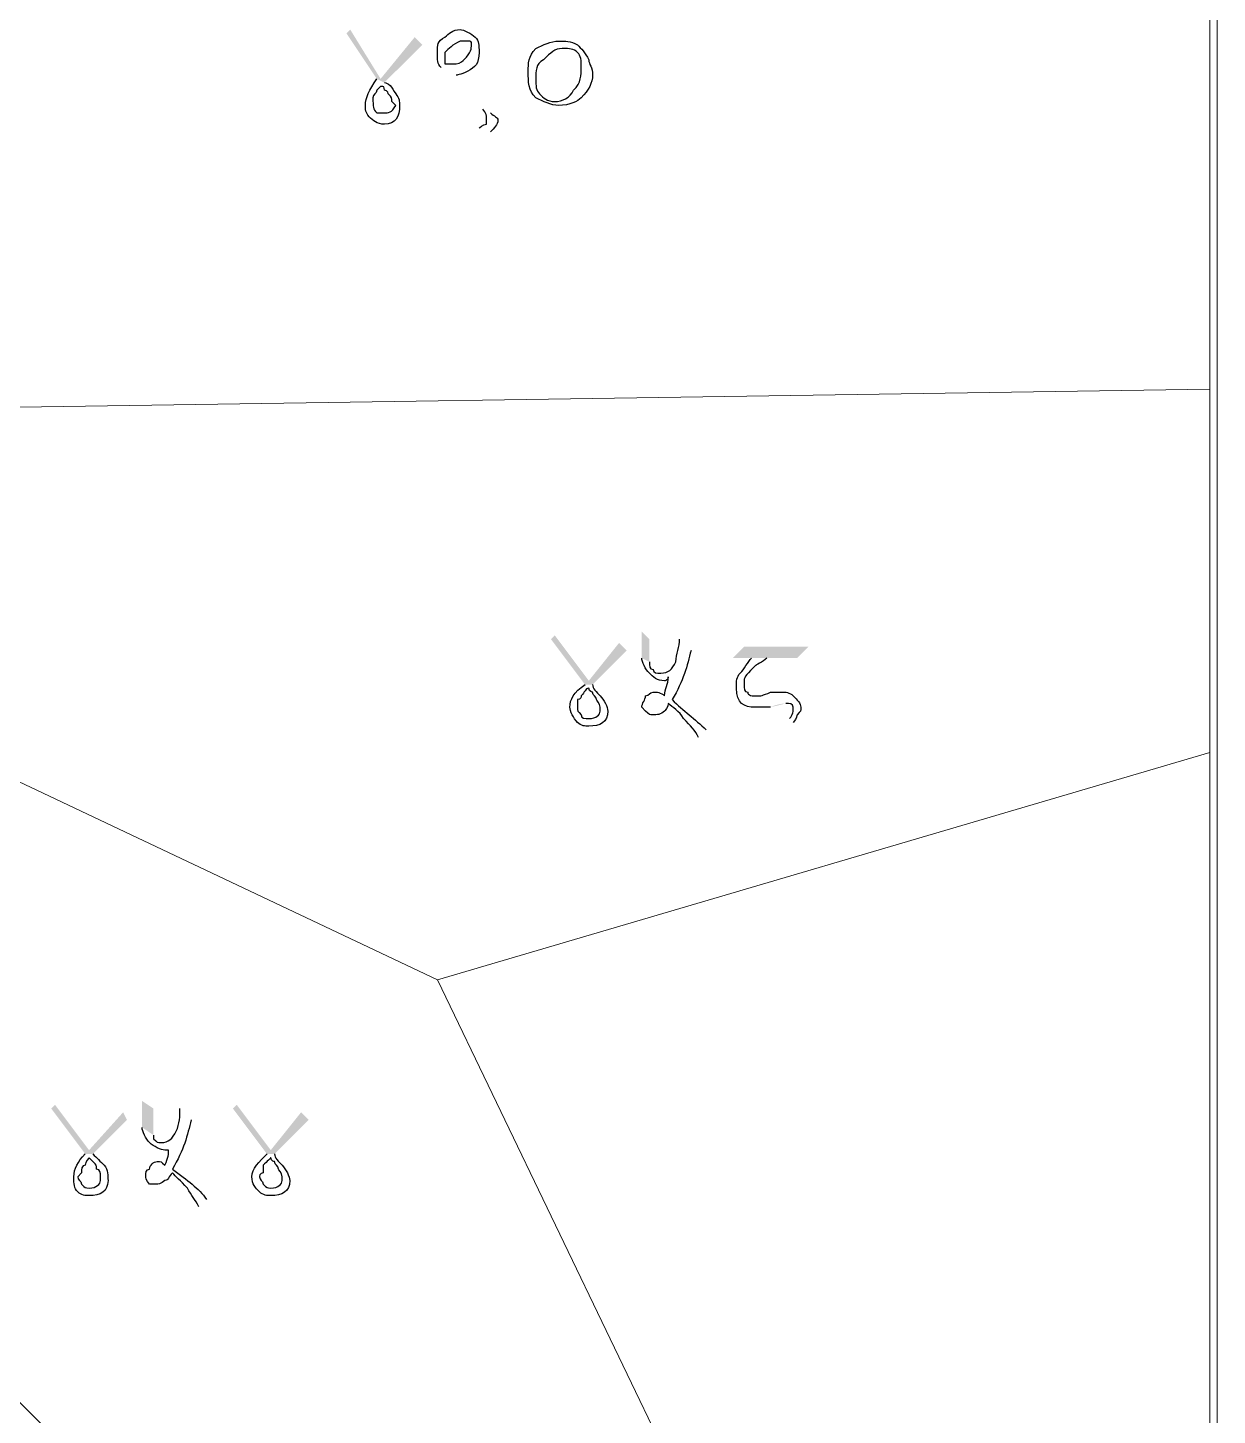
# Model space of a CAD drawing. Header units: inches. Extents: x -9985691 to 3643, y -3269800 to 4788.
# Drawn here: x -4980194.6 to -4979932.8, y -3259471.3 to -3259165.9 of the extents above; entities that cross this region are included whole.
import ezdxf

# ---------------------------------------------------------------- set-up
doc = ezdxf.new("R2010")
doc.units = ezdxf.units.IN
doc.header["$LTSCALE"] = 2
doc.header["$MEASUREMENT"] = 0
doc.layers.add('PDF_Geometry', color=7, linetype='CONTINUOUS')
doc.layers.add('PDF_Solid Fills', color=7, linetype='CONTINUOUS')

msp = doc.modelspace()

# ---------------------------------------------------------------- hatches: boundary and pattern name
at = {"layer": 'PDF_Solid Fills', "transparency": 33554559}
h = msp.add_hatch(color=256, dxfattribs=at)
h.paths.add_polyline_path([(-4980117.76, -3259177.15), (-4980124.43, -3259167.15), (-4980123.6, -3259166.32), (-4980116.93, -3259177.15), (-4980109.43, -3259167.98), (-4980107.76, -3259169.65), (-4980116.1, -3259177.98)], flags=0)
h.paths.add_polyline_path([(-4980100.26, -3259176.32), (-4980092.76, -3259184.65)], flags=0)
h.paths.add_polyline_path([(-4980092.76, -3259188.82), (-4980095.26, -3259187.98)], flags=0)
h.paths.add_polyline_path([(-4980094.43, -3259183.82), (-4980103.6, -3259174.65)], flags=0)
h = msp.add_hatch(color=256, dxfattribs=at)
h.paths.add_polyline_path([(-4980117.76, -3259177.15), (-4980124.43, -3259167.15), (-4980123.6, -3259166.32), (-4980116.93, -3259177.15), (-4980109.43, -3259167.98), (-4980107.76, -3259169.65), (-4980116.1, -3259177.98)], flags=0)
h.paths.add_polyline_path([(-4980100.26, -3259176.32), (-4980092.76, -3259184.65)], flags=0)
h.paths.add_polyline_path([(-4980092.76, -3259188.82), (-4980095.26, -3259187.98)], flags=0)
h.paths.add_polyline_path([(-4980094.43, -3259183.82), (-4980103.6, -3259174.65)], flags=0)
h = msp.add_hatch(color=256, dxfattribs=at)
h.paths.add_polyline_path([(-4980071.93, -3259310.48), (-4980079.43, -3259300.48), (-4980078.6, -3259299.65), (-4980071.1, -3259309.65), (-4980064.43, -3259301.31), (-4980062.76, -3259302.98), (-4980070.26, -3259310.48)], flags=0)
h.paths.add_polyline_path([(-4980051.1, -3259300.48), (-4980048.6, -3259302.98)], flags=0)
h.paths.add_polyline_path([(-4980045.26, -3259320.48), (-4980046.93, -3259322.15)], flags=0)
h.paths.add_polyline_path([(-4980059.43, -3259304.65), (-4980059.43, -3259298.81), (-4980057.76, -3259300.48), (-4980057.76, -3259305.48)], flags=0)
h.paths.add_polyline_path([(-4980035.26, -3259304.65), (-4980039.43, -3259304.65), (-4980036.93, -3259302.15), (-4980022.76, -3259302.15), (-4980025.26, -3259304.65), (-4980031.93, -3259304.65)], flags=0)
h.paths.add_polyline_path([(-4980026.1, -3259318.81), (-4980026.93, -3259317.98)], flags=0)
h.paths.add_polyline_path([(-4980027.76, -3259314.65, 0.104571), (-4980031.1, -3259315.48)], flags=0)
h = msp.add_hatch(color=256, dxfattribs=at)
h.paths.add_polyline_path([(-4980071.93, -3259310.48), (-4980079.43, -3259300.48), (-4980078.6, -3259299.65), (-4980071.1, -3259309.65), (-4980064.43, -3259301.31), (-4980062.76, -3259302.98), (-4980070.26, -3259310.48)], flags=0)
h.paths.add_polyline_path([(-4980051.1, -3259300.48), (-4980048.6, -3259302.98)], flags=0)
h.paths.add_polyline_path([(-4980045.26, -3259320.48), (-4980046.93, -3259322.15)], flags=0)
h.paths.add_polyline_path([(-4980059.43, -3259304.65), (-4980059.43, -3259298.81), (-4980057.76, -3259300.48), (-4980057.76, -3259305.48)], flags=0)
h.paths.add_polyline_path([(-4980035.26, -3259304.65), (-4980039.43, -3259304.65), (-4980036.93, -3259302.15), (-4980022.76, -3259302.15), (-4980025.26, -3259304.65), (-4980031.93, -3259304.65)], flags=0)
h.paths.add_polyline_path([(-4980026.1, -3259318.81), (-4980026.93, -3259317.98)], flags=0)
h.paths.add_polyline_path([(-4980027.76, -3259314.65, 0.104571), (-4980031.1, -3259315.48)], flags=0)
h = msp.add_hatch(color=256, dxfattribs=at)
h.paths.add_polyline_path([(-4980181.93, -3259413.82), (-4980189.43, -3259403.82), (-4980188.6, -3259402.98), (-4980181.1, -3259412.98), (-4980173.6, -3259404.65), (-4980172.76, -3259406.32), (-4980180.26, -3259413.82)], flags=0)
h.paths.add_polyline_path([(-4980161.1, -3259403.82), (-4980158.6, -3259406.32)], flags=0)
h.paths.add_polyline_path([(-4980155.26, -3259423.82), (-4980156.93, -3259425.48)], flags=0)
h.paths.add_polyline_path([(-4980169.43, -3259407.98), (-4980169.43, -3259402.15), (-4980166.93, -3259403.82), (-4980166.93, -3259409.65)], flags=0)
h.paths.add_polyline_path([(-4980141.93, -3259413.82), (-4980149.43, -3259403.82), (-4980148.6, -3259402.98), (-4980141.1, -3259412.98), (-4980134.43, -3259404.65), (-4980132.76, -3259406.32), (-4980140.26, -3259413.82)], flags=0)
h = msp.add_hatch(color=256, dxfattribs=at)
h.paths.add_polyline_path([(-4980181.93, -3259413.82), (-4980189.43, -3259403.82), (-4980188.6, -3259402.98), (-4980181.1, -3259412.98), (-4980173.6, -3259404.65), (-4980172.76, -3259406.32), (-4980180.26, -3259413.82)], flags=0)
h.paths.add_polyline_path([(-4980161.1, -3259403.82), (-4980158.6, -3259406.32)], flags=0)
h.paths.add_polyline_path([(-4980155.26, -3259423.82), (-4980156.93, -3259425.48)], flags=0)
h.paths.add_polyline_path([(-4980169.43, -3259407.98), (-4980169.43, -3259402.15), (-4980166.93, -3259403.82), (-4980166.93, -3259409.65)], flags=0)
h.paths.add_polyline_path([(-4980141.93, -3259413.82), (-4980149.43, -3259403.82), (-4980148.6, -3259402.98), (-4980141.1, -3259412.98), (-4980134.43, -3259404.65), (-4980132.76, -3259406.32), (-4980140.26, -3259413.82)], flags=0)

# ---------------------------------------------------------------- linework, layer by layer
at = {"layer": 'PDF_Geometry', "lineweight": 13}
msp.add_lwpolyline([(-4983670.26, -3257525.48), (-4979932.76, -3257525.48), (-4979932.76, -3261197.15), (-4983670.26, -3261197.15)], close=True, dxfattribs=at)
at = {"layer": 'PDF_Geometry', "lineweight": 9}
for points in [[(-4979934.43, -3259245.48), (-4980264.43, -3259250.48), (-4980279.43, -3259230.48), (-4980284.43, -3259225.48), (-4980354.43, -3259135.48), (-4980324.43, -3259070.48), (-4979934.43, -3259110.48)], [(-4979934.43, -3259245.48), (-4980264.43, -3259250.48), (-4980279.43, -3259230.48), (-4980284.43, -3259225.48), (-4980354.43, -3259135.48), (-4980324.43, -3259070.48), (-4979934.43, -3259110.48)], [(-4979934.43, -3259245.48), (-4980264.43, -3259250.48), (-4980279.43, -3259230.48), (-4980284.43, -3259225.48), (-4980354.43, -3259135.48), (-4980324.43, -3259070.48), (-4979934.43, -3259110.48)], [(-4979934.43, -3259245.48), (-4980264.43, -3259250.48), (-4980279.43, -3259230.48), (-4980284.43, -3259225.48), (-4980354.43, -3259135.48), (-4980324.43, -3259070.48), (-4979934.43, -3259110.48)], [(-4979934.43, -3259325.48), (-4980104.43, -3259375.48), (-4980199.43, -3259330.48), (-4980239.43, -3259275.48), (-4980244.43, -3259270.48), (-4980254.43, -3259260.48), (-4980264.43, -3259250.48), (-4979934.43, -3259245.48)], [(-4979934.43, -3259325.48), (-4980104.43, -3259375.48), (-4980199.43, -3259330.48), (-4980239.43, -3259275.48), (-4980244.43, -3259270.48), (-4980254.43, -3259260.48), (-4980264.43, -3259250.48), (-4979934.43, -3259245.48)], [(-4979934.43, -3259325.48), (-4980104.43, -3259375.48), (-4980199.43, -3259330.48), (-4980239.43, -3259275.48), (-4980244.43, -3259270.48), (-4980254.43, -3259260.48), (-4980264.43, -3259250.48), (-4979934.43, -3259245.48)], [(-4979934.43, -3259325.48), (-4980104.43, -3259375.48), (-4980199.43, -3259330.48), (-4980239.43, -3259275.48), (-4980244.43, -3259270.48), (-4980254.43, -3259260.48), (-4980264.43, -3259250.48), (-4979934.43, -3259245.48)], [(-4980104.43, -3259375.48), (-4980039.43, -3259510.48), (-4980089.43, -3259575.48), (-4980214.43, -3259450.48), (-4980339.43, -3259250.48), (-4980264.43, -3259250.48), (-4980254.43, -3259260.48), (-4980244.43, -3259270.48), (-4980239.43, -3259275.48), (-4980199.43, -3259330.48)], [(-4980104.43, -3259375.48), (-4980039.43, -3259510.48), (-4980089.43, -3259575.48), (-4980214.43, -3259450.48), (-4980339.43, -3259250.48), (-4980264.43, -3259250.48), (-4980254.43, -3259260.48), (-4980244.43, -3259270.48), (-4980239.43, -3259275.48), (-4980199.43, -3259330.48)], [(-4980104.43, -3259375.48), (-4980039.43, -3259510.48), (-4980089.43, -3259575.48), (-4980214.43, -3259450.48), (-4980339.43, -3259250.48), (-4980264.43, -3259250.48), (-4980254.43, -3259260.48), (-4980244.43, -3259270.48), (-4980239.43, -3259275.48), (-4980199.43, -3259330.48)], [(-4980104.43, -3259375.48), (-4980039.43, -3259510.48), (-4980089.43, -3259575.48), (-4980214.43, -3259450.48), (-4980339.43, -3259250.48), (-4980264.43, -3259250.48), (-4980254.43, -3259260.48), (-4980244.43, -3259270.48), (-4980239.43, -3259275.48), (-4980199.43, -3259330.48)], [(-4979934.43, -3259735.48), (-4980089.43, -3259575.48), (-4980039.43, -3259510.48), (-4980104.43, -3259375.48), (-4979934.43, -3259325.48)], [(-4979934.43, -3259735.48), (-4980089.43, -3259575.48), (-4980039.43, -3259510.48), (-4980104.43, -3259375.48), (-4979934.43, -3259325.48)], [(-4979934.43, -3259735.48), (-4980089.43, -3259575.48), (-4980039.43, -3259510.48), (-4980104.43, -3259375.48), (-4979934.43, -3259325.48)], [(-4979934.43, -3259735.48), (-4980089.43, -3259575.48), (-4980039.43, -3259510.48), (-4980104.43, -3259375.48), (-4979934.43, -3259325.48)], [(-4980089.43, -3259575.48), (-4980179.43, -3259700.48), (-4980279.43, -3260060.48), (-4980439.43, -3260175.48), (-4980489.43, -3260215.48), (-4980489.43, -3260210.48), (-4980824.43, -3259865.48), (-4980829.43, -3259860.48), (-4980214.43, -3259450.48)], [(-4980089.43, -3259575.48), (-4980179.43, -3259700.48), (-4980279.43, -3260060.48), (-4980439.43, -3260175.48), (-4980489.43, -3260215.48), (-4980489.43, -3260210.48), (-4980824.43, -3259865.48), (-4980829.43, -3259860.48), (-4980214.43, -3259450.48)], [(-4980089.43, -3259575.48), (-4980179.43, -3259700.48), (-4980279.43, -3260060.48), (-4980439.43, -3260175.48), (-4980489.43, -3260215.48), (-4980489.43, -3260210.48), (-4980824.43, -3259865.48), (-4980829.43, -3259860.48), (-4980214.43, -3259450.48)], [(-4980089.43, -3259575.48), (-4980179.43, -3259700.48), (-4980279.43, -3260060.48), (-4980439.43, -3260175.48), (-4980489.43, -3260215.48), (-4980489.43, -3260210.48), (-4980824.43, -3259865.48), (-4980829.43, -3259860.48), (-4980214.43, -3259450.48)]]:
    msp.add_lwpolyline(points, close=True, dxfattribs=at)
at = {"layer": 'PDF_Geometry', "lineweight": 25}
for points in [[(-4980102.76, -3259167.98), (-4980101.93, -3259167.15), (-4980101.1, -3259166.32), (-4980099.43, -3259166.32)], [(-4980102.76, -3259167.98), (-4980101.93, -3259167.15), (-4980101.1, -3259166.32), (-4980099.43, -3259166.32)], [(-4980099.43, -3259166.32), (-4980098.6, -3259166.32), (-4980096.93, -3259167.15), (-4980096.1, -3259167.98)], [(-4980099.43, -3259166.32), (-4980098.6, -3259166.32), (-4980096.93, -3259167.15), (-4980096.1, -3259167.98)], [(-4980104.43, -3259171.32), (-4980104.43, -3259169.65), (-4980104.43, -3259168.82), (-4980102.76, -3259167.98)], [(-4980104.43, -3259171.32), (-4980104.43, -3259169.65), (-4980104.43, -3259168.82), (-4980102.76, -3259167.98)], [(-4980099.43, -3259168.82), (-4980101.1, -3259169.65), (-4980101.93, -3259170.48), (-4980102.76, -3259171.32)], [(-4980099.43, -3259168.82), (-4980101.1, -3259169.65), (-4980101.93, -3259170.48), (-4980102.76, -3259171.32)], [(-4980097.76, -3259168.82), (-4980098.6, -3259168.82), (-4980098.6, -3259168.82), (-4980099.43, -3259168.82)], [(-4980097.76, -3259168.82), (-4980098.6, -3259168.82), (-4980098.6, -3259168.82), (-4980099.43, -3259168.82)], [(-4980098.6, -3259172.98), (-4980096.93, -3259171.32), (-4980096.93, -3259170.48), (-4980096.93, -3259169.65)], [(-4980098.6, -3259172.98), (-4980096.93, -3259171.32), (-4980096.93, -3259170.48), (-4980096.93, -3259169.65)], [(-4980096.93, -3259169.65), (-4980096.93, -3259168.82), (-4980096.93, -3259168.82), (-4980097.76, -3259168.82)], [(-4980096.93, -3259169.65), (-4980096.93, -3259168.82), (-4980096.93, -3259168.82), (-4980097.76, -3259168.82)], [(-4980096.1, -3259167.98), (-4980095.26, -3259168.82), (-4980095.26, -3259169.65), (-4980095.26, -3259171.32)], [(-4980096.1, -3259167.98), (-4980095.26, -3259168.82), (-4980095.26, -3259169.65), (-4980095.26, -3259171.32)], [(-4980082.76, -3259170.48), (-4980081.1, -3259169.65), (-4980079.43, -3259168.82), (-4980077.76, -3259168.82)], [(-4980082.76, -3259170.48), (-4980081.1, -3259169.65), (-4980079.43, -3259168.82), (-4980077.76, -3259168.82)], [(-4980077.76, -3259168.82), (-4980076.1, -3259168.82), (-4980075.26, -3259168.82), (-4980073.6, -3259169.65)], [(-4980077.76, -3259168.82), (-4980076.1, -3259168.82), (-4980075.26, -3259168.82), (-4980073.6, -3259169.65)], [(-4980073.6, -3259169.65), (-4980072.76, -3259170.48), (-4980071.93, -3259171.32), (-4980071.1, -3259172.98)], [(-4980073.6, -3259169.65), (-4980072.76, -3259170.48), (-4980071.93, -3259171.32), (-4980071.1, -3259172.98)], [(-4980103.6, -3259174.65), (-4980104.43, -3259173.82), (-4980104.43, -3259172.98), (-4980104.43, -3259171.32)], [(-4980103.6, -3259174.65), (-4980104.43, -3259173.82), (-4980104.43, -3259172.98), (-4980104.43, -3259171.32)], [(-4980102.76, -3259171.32), (-4980102.76, -3259172.15), (-4980102.76, -3259172.98), (-4980102.76, -3259172.98)], [(-4980102.76, -3259171.32), (-4980102.76, -3259172.15), (-4980102.76, -3259172.98), (-4980102.76, -3259172.98)], [(-4980102.76, -3259172.98), (-4980102.76, -3259173.82), (-4980102.76, -3259173.82), (-4980102.76, -3259173.82)], [(-4980102.76, -3259172.98), (-4980102.76, -3259173.82), (-4980102.76, -3259173.82), (-4980102.76, -3259173.82)], [(-4980100.26, -3259173.82), (-4980099.43, -3259173.82), (-4980098.6, -3259172.98), (-4980098.6, -3259172.98)], [(-4980100.26, -3259173.82), (-4980099.43, -3259173.82), (-4980098.6, -3259172.98), (-4980098.6, -3259172.98)], [(-4980095.26, -3259171.32), (-4980095.26, -3259173.82), (-4980096.1, -3259174.65), (-4980097.76, -3259175.48)], [(-4980095.26, -3259171.32), (-4980095.26, -3259173.82), (-4980096.1, -3259174.65), (-4980097.76, -3259175.48)], [(-4980084.43, -3259175.48), (-4980084.43, -3259173.82), (-4980084.43, -3259172.15), (-4980082.76, -3259170.48)], [(-4980084.43, -3259175.48), (-4980084.43, -3259173.82), (-4980084.43, -3259172.15), (-4980082.76, -3259170.48)], [(-4980081.1, -3259172.98), (-4980082.76, -3259173.82), (-4980082.76, -3259175.48), (-4980082.76, -3259177.15)], [(-4980081.1, -3259172.98), (-4980082.76, -3259173.82), (-4980082.76, -3259175.48), (-4980082.76, -3259177.15)], [(-4980076.93, -3259170.48), (-4980078.6, -3259170.48), (-4980079.43, -3259171.32), (-4980081.1, -3259172.98)], [(-4980076.93, -3259170.48), (-4980078.6, -3259170.48), (-4980079.43, -3259171.32), (-4980081.1, -3259172.98)], [(-4980073.6, -3259171.32), (-4980074.43, -3259170.48), (-4980075.26, -3259170.48), (-4980076.93, -3259170.48)], [(-4980073.6, -3259171.32), (-4980074.43, -3259170.48), (-4980075.26, -3259170.48), (-4980076.93, -3259170.48)], [(-4980072.76, -3259174.65), (-4980072.76, -3259172.98), (-4980072.76, -3259172.15), (-4980073.6, -3259171.32)], [(-4980072.76, -3259174.65), (-4980072.76, -3259172.98), (-4980072.76, -3259172.15), (-4980073.6, -3259171.32)], [(-4980071.1, -3259172.98), (-4980071.1, -3259173.82), (-4980070.26, -3259174.65), (-4980070.26, -3259176.32)], [(-4980071.1, -3259172.98), (-4980071.1, -3259173.82), (-4980070.26, -3259174.65), (-4980070.26, -3259176.32)], [(-4980102.76, -3259173.82), (-4980102.76, -3259173.82), (-4980102.76, -3259173.82), (-4980101.93, -3259173.82)], [(-4980102.76, -3259173.82), (-4980102.76, -3259173.82), (-4980102.76, -3259173.82), (-4980101.93, -3259173.82)], [(-4980101.93, -3259173.82), (-4980101.1, -3259173.82), (-4980101.1, -3259173.82), (-4980100.26, -3259173.82)], [(-4980101.93, -3259173.82), (-4980101.1, -3259173.82), (-4980101.1, -3259173.82), (-4980100.26, -3259173.82)], [(-4980097.76, -3259175.48), (-4980099.43, -3259176.32), (-4980100.26, -3259176.32), (-4980100.26, -3259176.32)], [(-4980097.76, -3259175.48), (-4980099.43, -3259176.32), (-4980100.26, -3259176.32), (-4980100.26, -3259176.32)], [(-4980082.76, -3259181.32), (-4980084.43, -3259179.65), (-4980084.43, -3259177.98), (-4980084.43, -3259175.48)], [(-4980082.76, -3259181.32), (-4980084.43, -3259179.65), (-4980084.43, -3259177.98), (-4980084.43, -3259175.48)], [(-4980074.43, -3259179.65), (-4980072.76, -3259177.98), (-4980072.76, -3259176.32), (-4980072.76, -3259174.65)], [(-4980074.43, -3259179.65), (-4980072.76, -3259177.98), (-4980072.76, -3259176.32), (-4980072.76, -3259174.65)], [(-4980120.26, -3259182.98), (-4980120.26, -3259181.32), (-4980119.43, -3259179.65), (-4980117.76, -3259177.15)], [(-4980120.26, -3259182.98), (-4980120.26, -3259181.32), (-4980119.43, -3259179.65), (-4980117.76, -3259177.15)], [(-4980116.93, -3259178.82), (-4980116.93, -3259178.82), (-4980116.93, -3259178.82), (-4980117.76, -3259179.65)], [(-4980116.93, -3259178.82), (-4980116.93, -3259178.82), (-4980116.93, -3259178.82), (-4980117.76, -3259179.65)], [(-4980116.1, -3259179.65), (-4980116.1, -3259178.82), (-4980116.1, -3259178.82), (-4980116.93, -3259178.82)], [(-4980116.1, -3259179.65), (-4980116.1, -3259178.82), (-4980116.1, -3259178.82), (-4980116.93, -3259178.82)], [(-4980116.1, -3259177.98), (-4980115.26, -3259177.98), (-4980114.43, -3259178.82), (-4980113.6, -3259180.48)], [(-4980116.1, -3259177.98), (-4980115.26, -3259177.98), (-4980114.43, -3259178.82), (-4980113.6, -3259180.48)], [(-4980082.76, -3259177.15), (-4980082.76, -3259178.82), (-4980082.76, -3259179.65), (-4980081.93, -3259180.48)], [(-4980082.76, -3259177.15), (-4980082.76, -3259178.82), (-4980082.76, -3259179.65), (-4980081.93, -3259180.48)], [(-4980070.26, -3259176.32), (-4980070.26, -3259177.98), (-4980071.1, -3259179.65), (-4980072.76, -3259181.32)], [(-4980070.26, -3259176.32), (-4980070.26, -3259177.98), (-4980071.1, -3259179.65), (-4980072.76, -3259181.32)], [(-4980117.76, -3259179.65), (-4980117.76, -3259180.48), (-4980118.6, -3259180.48), (-4980118.6, -3259181.32)], [(-4980117.76, -3259179.65), (-4980117.76, -3259180.48), (-4980118.6, -3259180.48), (-4980118.6, -3259181.32)], [(-4980118.6, -3259181.32), (-4980118.6, -3259182.15), (-4980118.6, -3259182.15), (-4980118.6, -3259182.15)], [(-4980118.6, -3259181.32), (-4980118.6, -3259182.15), (-4980118.6, -3259182.15), (-4980118.6, -3259182.15)], [(-4980118.6, -3259182.15), (-4980118.6, -3259182.98), (-4980118.6, -3259183.82), (-4980117.76, -3259184.65)], [(-4980118.6, -3259182.15), (-4980118.6, -3259182.98), (-4980118.6, -3259183.82), (-4980117.76, -3259184.65)], [(-4980115.26, -3259180.48), (-4980115.26, -3259180.48), (-4980115.26, -3259179.65), (-4980116.1, -3259179.65)], [(-4980115.26, -3259180.48), (-4980115.26, -3259180.48), (-4980115.26, -3259179.65), (-4980116.1, -3259179.65)], [(-4980114.43, -3259182.15), (-4980114.43, -3259181.32), (-4980114.43, -3259181.32), (-4980115.26, -3259180.48)], [(-4980114.43, -3259182.15), (-4980114.43, -3259181.32), (-4980114.43, -3259181.32), (-4980115.26, -3259180.48)], [(-4980113.6, -3259182.98), (-4980113.6, -3259182.98), (-4980113.6, -3259182.98), (-4980114.43, -3259182.15)], [(-4980113.6, -3259182.98), (-4980113.6, -3259182.98), (-4980113.6, -3259182.98), (-4980114.43, -3259182.15)], [(-4980113.6, -3259180.48), (-4980112.76, -3259181.32), (-4980112.76, -3259182.15), (-4980112.76, -3259182.98)], [(-4980113.6, -3259180.48), (-4980112.76, -3259181.32), (-4980112.76, -3259182.15), (-4980112.76, -3259182.98)], [(-4980077.76, -3259182.98), (-4980079.43, -3259182.98), (-4980081.1, -3259182.15), (-4980082.76, -3259181.32)], [(-4980077.76, -3259182.98), (-4980079.43, -3259182.98), (-4980081.1, -3259182.15), (-4980082.76, -3259181.32)], [(-4980081.93, -3259180.48), (-4980081.1, -3259181.32), (-4980080.26, -3259182.15), (-4980078.6, -3259182.15)], [(-4980081.93, -3259180.48), (-4980081.1, -3259181.32), (-4980080.26, -3259182.15), (-4980078.6, -3259182.15)], [(-4980078.6, -3259182.15), (-4980076.93, -3259182.15), (-4980075.26, -3259181.32), (-4980074.43, -3259179.65)], [(-4980078.6, -3259182.15), (-4980076.93, -3259182.15), (-4980075.26, -3259181.32), (-4980074.43, -3259179.65)], [(-4980072.76, -3259181.32), (-4980073.6, -3259182.15), (-4980075.26, -3259182.98), (-4980077.76, -3259182.98)], [(-4980072.76, -3259181.32), (-4980073.6, -3259182.15), (-4980075.26, -3259182.98), (-4980077.76, -3259182.98)], [(-4980119.43, -3259185.48), (-4980120.26, -3259184.65), (-4980120.26, -3259183.82), (-4980120.26, -3259182.98)], [(-4980119.43, -3259185.48), (-4980120.26, -3259184.65), (-4980120.26, -3259183.82), (-4980120.26, -3259182.98)], [(-4980117.76, -3259184.65), (-4980117.76, -3259184.65), (-4980116.93, -3259184.65), (-4980116.1, -3259184.65)], [(-4980117.76, -3259184.65), (-4980117.76, -3259184.65), (-4980116.93, -3259184.65), (-4980116.1, -3259184.65)], [(-4980116.1, -3259184.65), (-4980115.26, -3259184.65), (-4980114.43, -3259184.65), (-4980113.6, -3259182.98)], [(-4980112.76, -3259182.98), (-4980112.76, -3259185.48), (-4980113.6, -3259187.15), (-4980116.1, -3259187.15)], [(-4980116.1, -3259184.65), (-4980115.26, -3259184.65), (-4980114.43, -3259184.65), (-4980113.6, -3259182.98)], [(-4980112.76, -3259182.98), (-4980112.76, -3259185.48), (-4980113.6, -3259187.15), (-4980116.1, -3259187.15)], [(-4980093.6, -3259185.48), (-4980093.6, -3259185.48), (-4980093.6, -3259184.65), (-4980094.43, -3259183.82)], [(-4980093.6, -3259185.48), (-4980093.6, -3259185.48), (-4980093.6, -3259184.65), (-4980094.43, -3259183.82)], [(-4980092.76, -3259184.65), (-4980091.93, -3259185.48), (-4980091.1, -3259185.48), (-4980091.1, -3259186.32)], [(-4980092.76, -3259184.65), (-4980091.93, -3259185.48), (-4980091.1, -3259185.48), (-4980091.1, -3259186.32)], [(-4980116.1, -3259187.15), (-4980117.76, -3259187.15), (-4980118.6, -3259186.32), (-4980119.43, -3259185.48)], [(-4980116.1, -3259187.15), (-4980117.76, -3259187.15), (-4980118.6, -3259186.32), (-4980119.43, -3259185.48)], [(-4980095.26, -3259187.98), (-4980095.26, -3259187.98), (-4980094.43, -3259187.15), (-4980093.6, -3259187.15)], [(-4980095.26, -3259187.98), (-4980095.26, -3259187.98), (-4980094.43, -3259187.15), (-4980093.6, -3259187.15)], [(-4980093.6, -3259187.15), (-4980093.6, -3259186.32), (-4980093.6, -3259186.32), (-4980093.6, -3259185.48)], [(-4980093.6, -3259187.15), (-4980093.6, -3259186.32), (-4980093.6, -3259186.32), (-4980093.6, -3259185.48)], [(-4980091.1, -3259186.32), (-4980091.1, -3259187.15), (-4980091.93, -3259187.98), (-4980092.76, -3259188.82)], [(-4980091.1, -3259186.32), (-4980091.1, -3259187.15), (-4980091.93, -3259187.98), (-4980092.76, -3259188.82)], [(-4980051.93, -3259305.48), (-4980051.93, -3259303.81), (-4980051.1, -3259302.15), (-4980051.1, -3259300.48)], [(-4980051.93, -3259305.48), (-4980051.93, -3259303.81), (-4980051.1, -3259302.15), (-4980051.1, -3259300.48)], [(-4980048.6, -3259302.98), (-4980049.43, -3259306.31), (-4980050.26, -3259309.65), (-4980052.76, -3259313.81)], [(-4980048.6, -3259302.98), (-4980049.43, -3259306.31), (-4980050.26, -3259309.65), (-4980052.76, -3259313.81)], [(-4980057.76, -3259307.98), (-4980058.6, -3259307.15), (-4980059.43, -3259305.48), (-4980059.43, -3259304.65)], [(-4980057.76, -3259307.98), (-4980058.6, -3259307.15), (-4980059.43, -3259305.48), (-4980059.43, -3259304.65)], [(-4980057.76, -3259305.48), (-4980057.76, -3259306.31), (-4980057.76, -3259307.15), (-4980056.93, -3259307.15)], [(-4980057.76, -3259305.48), (-4980057.76, -3259306.31), (-4980057.76, -3259307.15), (-4980056.93, -3259307.15)], [(-4980056.93, -3259307.15), (-4980056.93, -3259307.98), (-4980056.1, -3259307.98), (-4980055.26, -3259307.98)], [(-4980056.93, -3259307.15), (-4980056.93, -3259307.98), (-4980056.1, -3259307.98), (-4980055.26, -3259307.98)], [(-4980055.26, -3259307.98), (-4980053.6, -3259307.98), (-4980052.76, -3259307.15), (-4980051.93, -3259305.48)], [(-4980055.26, -3259307.98), (-4980053.6, -3259307.98), (-4980052.76, -3259307.15), (-4980051.93, -3259305.48)], [(-4980037.76, -3259307.98), (-4980036.93, -3259307.15), (-4980036.1, -3259305.48), (-4980035.26, -3259304.65)], [(-4980037.76, -3259307.98), (-4980036.93, -3259307.15), (-4980036.1, -3259305.48), (-4980035.26, -3259304.65)], [(-4980034.43, -3259306.31), (-4980036.1, -3259307.98), (-4980036.93, -3259308.81), (-4980036.93, -3259309.65)], [(-4980034.43, -3259306.31), (-4980036.1, -3259307.98), (-4980036.93, -3259308.81), (-4980036.93, -3259309.65)], [(-4980031.93, -3259304.65), (-4980032.76, -3259305.48), (-4980034.43, -3259306.31), (-4980034.43, -3259306.31)], [(-4980031.93, -3259304.65), (-4980032.76, -3259305.48), (-4980034.43, -3259306.31), (-4980034.43, -3259306.31)], [(-4980075.26, -3259315.48), (-4980075.26, -3259313.81), (-4980074.43, -3259312.15), (-4980071.93, -3259310.48)], [(-4980075.26, -3259315.48), (-4980075.26, -3259313.81), (-4980074.43, -3259312.15), (-4980071.93, -3259310.48)], [(-4980070.26, -3259310.48), (-4980070.26, -3259311.31), (-4980069.43, -3259312.15), (-4980068.6, -3259312.98)], [(-4980070.26, -3259310.48), (-4980070.26, -3259311.31), (-4980069.43, -3259312.15), (-4980068.6, -3259312.98)], [(-4980054.43, -3259309.65), (-4980056.1, -3259309.65), (-4980056.93, -3259308.81), (-4980057.76, -3259307.98)], [(-4980054.43, -3259309.65), (-4980056.1, -3259309.65), (-4980056.93, -3259308.81), (-4980057.76, -3259307.98)], [(-4980054.43, -3259312.98), (-4980054.43, -3259311.31), (-4980053.6, -3259310.48), (-4980053.6, -3259308.81)], [(-4980053.6, -3259308.81), (-4980053.6, -3259309.65), (-4980054.43, -3259309.65), (-4980054.43, -3259309.65)], [(-4980054.43, -3259312.98), (-4980054.43, -3259311.31), (-4980053.6, -3259310.48), (-4980053.6, -3259308.81)], [(-4980053.6, -3259308.81), (-4980053.6, -3259309.65), (-4980054.43, -3259309.65), (-4980054.43, -3259309.65)], [(-4980038.6, -3259311.31), (-4980038.6, -3259309.65), (-4980038.6, -3259308.81), (-4980037.76, -3259307.98)], [(-4980038.6, -3259311.31), (-4980038.6, -3259309.65), (-4980038.6, -3259308.81), (-4980037.76, -3259307.98)], [(-4980036.93, -3259309.65), (-4980036.93, -3259309.65), (-4980036.93, -3259309.65), (-4980036.93, -3259310.48)], [(-4980036.93, -3259309.65), (-4980036.93, -3259309.65), (-4980036.93, -3259309.65), (-4980036.93, -3259310.48)], [(-4980036.93, -3259310.48), (-4980036.93, -3259311.31), (-4980036.93, -3259312.15), (-4980036.1, -3259312.15)], [(-4980036.93, -3259310.48), (-4980036.93, -3259311.31), (-4980036.93, -3259312.15), (-4980036.1, -3259312.15)], [(-4980072.76, -3259312.98), (-4980072.76, -3259312.98), (-4980072.76, -3259313.81), (-4980073.6, -3259313.81)], [(-4980072.76, -3259312.98), (-4980072.76, -3259312.98), (-4980072.76, -3259313.81), (-4980073.6, -3259313.81)], [(-4980071.1, -3259311.31), (-4980071.93, -3259311.31), (-4980071.93, -3259312.15), (-4980072.76, -3259312.98)], [(-4980071.1, -3259311.31), (-4980071.93, -3259311.31), (-4980071.93, -3259312.15), (-4980072.76, -3259312.98)], [(-4980070.26, -3259312.15), (-4980070.26, -3259312.15), (-4980071.1, -3259312.15), (-4980071.1, -3259311.31)], [(-4980070.26, -3259312.15), (-4980070.26, -3259312.15), (-4980071.1, -3259312.15), (-4980071.1, -3259311.31)], [(-4980069.43, -3259313.81), (-4980069.43, -3259312.98), (-4980070.26, -3259312.98), (-4980070.26, -3259312.15)], [(-4980069.43, -3259313.81), (-4980069.43, -3259312.98), (-4980070.26, -3259312.98), (-4980070.26, -3259312.15)], [(-4980068.6, -3259312.98), (-4980067.76, -3259313.81), (-4980066.93, -3259315.48), (-4980066.93, -3259316.31)], [(-4980068.6, -3259312.98), (-4980067.76, -3259313.81), (-4980066.93, -3259315.48), (-4980066.93, -3259316.31)], [(-4980059.43, -3259315.48), (-4980059.43, -3259314.65), (-4980058.6, -3259313.81), (-4980058.6, -3259312.98)], [(-4980059.43, -3259315.48), (-4980059.43, -3259314.65), (-4980058.6, -3259313.81), (-4980058.6, -3259312.98)], [(-4980058.6, -3259312.98), (-4980057.76, -3259312.98), (-4980057.76, -3259312.15), (-4980056.93, -3259312.15)], [(-4980058.6, -3259312.98), (-4980057.76, -3259312.98), (-4980057.76, -3259312.15), (-4980056.93, -3259312.15)], [(-4980056.93, -3259312.15), (-4980056.1, -3259312.15), (-4980055.26, -3259312.15), (-4980054.43, -3259312.98)], [(-4980056.93, -3259312.15), (-4980056.1, -3259312.15), (-4980055.26, -3259312.15), (-4980054.43, -3259312.98)], [(-4980034.43, -3259315.48), (-4980036.93, -3259315.48), (-4980038.6, -3259314.65), (-4980038.6, -3259311.31)], [(-4980034.43, -3259315.48), (-4980036.93, -3259315.48), (-4980038.6, -3259314.65), (-4980038.6, -3259311.31)], [(-4980036.1, -3259312.15), (-4980036.1, -3259312.98), (-4980035.26, -3259312.98), (-4980033.6, -3259312.98)], [(-4980036.1, -3259312.15), (-4980036.1, -3259312.98), (-4980035.26, -3259312.98), (-4980033.6, -3259312.98)], [(-4980033.6, -3259312.98), (-4980033.6, -3259312.98), (-4980032.76, -3259312.98), (-4980031.1, -3259312.15)], [(-4980033.6, -3259312.98), (-4980033.6, -3259312.98), (-4980032.76, -3259312.98), (-4980031.1, -3259312.15)], [(-4980031.1, -3259312.15), (-4980030.26, -3259312.15), (-4980029.43, -3259312.15), (-4980028.6, -3259312.15)], [(-4980031.1, -3259312.15), (-4980030.26, -3259312.15), (-4980029.43, -3259312.15), (-4980028.6, -3259312.15)], [(-4980028.6, -3259312.15), (-4980027.76, -3259312.15), (-4980026.93, -3259312.15), (-4980026.1, -3259312.98)], [(-4980028.6, -3259312.15), (-4980027.76, -3259312.15), (-4980026.93, -3259312.15), (-4980026.1, -3259312.98)], [(-4980026.1, -3259312.98), (-4980025.26, -3259313.81), (-4980024.43, -3259314.65), (-4980024.43, -3259315.48)], [(-4980026.1, -3259312.98), (-4980025.26, -3259313.81), (-4980024.43, -3259314.65), (-4980024.43, -3259315.48)], [(-4980073.6, -3259318.81), (-4980074.43, -3259317.98), (-4980075.26, -3259316.31), (-4980075.26, -3259315.48)], [(-4980073.6, -3259318.81), (-4980074.43, -3259317.98), (-4980075.26, -3259316.31), (-4980075.26, -3259315.48)], [(-4980073.6, -3259313.81), (-4980073.6, -3259314.65), (-4980073.6, -3259314.65), (-4980073.6, -3259315.48)], [(-4980073.6, -3259313.81), (-4980073.6, -3259314.65), (-4980073.6, -3259314.65), (-4980073.6, -3259315.48)], [(-4980073.6, -3259315.48), (-4980073.6, -3259316.31), (-4980073.6, -3259316.31), (-4980072.76, -3259317.15)], [(-4980073.6, -3259315.48), (-4980073.6, -3259316.31), (-4980073.6, -3259316.31), (-4980072.76, -3259317.15)], [(-4980071.1, -3259317.98), (-4980069.43, -3259317.98), (-4980068.6, -3259317.15), (-4980068.6, -3259316.31)], [(-4980066.93, -3259316.31), (-4980066.93, -3259318.81), (-4980068.6, -3259319.65), (-4980071.1, -3259319.65)], [(-4980071.1, -3259317.98), (-4980069.43, -3259317.98), (-4980068.6, -3259317.15), (-4980068.6, -3259316.31)], [(-4980066.93, -3259316.31), (-4980066.93, -3259318.81), (-4980068.6, -3259319.65), (-4980071.1, -3259319.65)], [(-4980068.6, -3259315.48), (-4980068.6, -3259314.65), (-4980069.43, -3259313.81), (-4980069.43, -3259313.81)], [(-4980068.6, -3259315.48), (-4980068.6, -3259314.65), (-4980069.43, -3259313.81), (-4980069.43, -3259313.81)], [(-4980068.6, -3259316.31), (-4980068.6, -3259315.48), (-4980068.6, -3259315.48), (-4980068.6, -3259315.48)], [(-4980068.6, -3259316.31), (-4980068.6, -3259315.48), (-4980068.6, -3259315.48), (-4980068.6, -3259315.48)], [(-4980058.6, -3259316.31), (-4980058.6, -3259316.31), (-4980059.43, -3259315.48), (-4980059.43, -3259315.48)], [(-4980058.6, -3259316.31), (-4980058.6, -3259316.31), (-4980059.43, -3259315.48), (-4980059.43, -3259315.48)], [(-4980056.93, -3259317.15), (-4980057.76, -3259317.15), (-4980057.76, -3259317.15), (-4980058.6, -3259316.31)], [(-4980056.93, -3259317.15), (-4980057.76, -3259317.15), (-4980057.76, -3259317.15), (-4980058.6, -3259316.31)], [(-4980054.43, -3259316.31), (-4980055.26, -3259317.15), (-4980056.1, -3259317.15), (-4980056.93, -3259317.15)], [(-4980054.43, -3259316.31), (-4980055.26, -3259317.15), (-4980056.1, -3259317.15), (-4980056.93, -3259317.15)], [(-4980053.6, -3259314.65), (-4980053.6, -3259315.48), (-4980054.43, -3259316.31), (-4980054.43, -3259316.31)], [(-4980053.6, -3259314.65), (-4980053.6, -3259315.48), (-4980054.43, -3259316.31), (-4980054.43, -3259316.31)], [(-4980050.26, -3259317.98), (-4980051.1, -3259316.31), (-4980052.76, -3259315.48), (-4980053.6, -3259314.65)], [(-4980050.26, -3259317.98), (-4980051.1, -3259316.31), (-4980052.76, -3259315.48), (-4980053.6, -3259314.65)], [(-4980052.76, -3259313.81), (-4980050.26, -3259316.31), (-4980047.76, -3259317.98), (-4980045.26, -3259320.48)], [(-4980052.76, -3259313.81), (-4980050.26, -3259316.31), (-4980047.76, -3259317.98), (-4980045.26, -3259320.48)], [(-4980031.1, -3259315.48), (-4980031.93, -3259315.48), (-4980033.6, -3259315.48), (-4980034.43, -3259315.48)], [(-4980031.1, -3259315.48), (-4980031.93, -3259315.48), (-4980033.6, -3259315.48), (-4980034.43, -3259315.48)], [(-4980026.1, -3259315.48), (-4980026.1, -3259314.65), (-4980026.93, -3259314.65), (-4980027.76, -3259314.65)], [(-4980026.1, -3259315.48), (-4980026.1, -3259314.65), (-4980026.93, -3259314.65), (-4980027.76, -3259314.65)], [(-4980026.93, -3259317.98), (-4980026.1, -3259317.15), (-4980026.1, -3259316.31), (-4980026.1, -3259315.48)], [(-4980026.93, -3259317.98), (-4980026.1, -3259317.15), (-4980026.1, -3259316.31), (-4980026.1, -3259315.48)], [(-4980024.43, -3259315.48), (-4980024.43, -3259316.31), (-4980024.43, -3259316.31), (-4980025.26, -3259317.15)], [(-4980024.43, -3259315.48), (-4980024.43, -3259316.31), (-4980024.43, -3259316.31), (-4980025.26, -3259317.15)], [(-4980071.1, -3259319.65), (-4980071.93, -3259319.65), (-4980072.76, -3259319.65), (-4980073.6, -3259318.81)], [(-4980071.1, -3259319.65), (-4980071.93, -3259319.65), (-4980072.76, -3259319.65), (-4980073.6, -3259318.81)], [(-4980072.76, -3259317.15), (-4980072.76, -3259317.98), (-4980071.93, -3259317.98), (-4980071.1, -3259317.98)], [(-4980072.76, -3259317.15), (-4980072.76, -3259317.98), (-4980071.93, -3259317.98), (-4980071.1, -3259317.98)], [(-4980046.93, -3259322.15), (-4980047.76, -3259320.48), (-4980048.6, -3259319.65), (-4980050.26, -3259317.98)], [(-4980046.93, -3259322.15), (-4980047.76, -3259320.48), (-4980048.6, -3259319.65), (-4980050.26, -3259317.98)], [(-4980025.26, -3259317.15), (-4980025.26, -3259317.15), (-4980025.26, -3259317.98), (-4980026.1, -3259318.81)], [(-4980025.26, -3259317.15), (-4980025.26, -3259317.15), (-4980025.26, -3259317.98), (-4980026.1, -3259318.81)], [(-4980161.93, -3259408.82), (-4980161.1, -3259407.15), (-4980161.1, -3259405.48), (-4980161.1, -3259403.82)], [(-4980161.93, -3259408.82), (-4980161.1, -3259407.15), (-4980161.1, -3259405.48), (-4980161.1, -3259403.82)], [(-4980167.76, -3259411.32), (-4980168.6, -3259410.48), (-4980169.43, -3259408.82), (-4980169.43, -3259407.98)], [(-4980167.76, -3259411.32), (-4980168.6, -3259410.48), (-4980169.43, -3259408.82), (-4980169.43, -3259407.98)], [(-4980158.6, -3259406.32), (-4980159.43, -3259409.65), (-4980160.26, -3259412.98), (-4980162.76, -3259417.15)], [(-4980158.6, -3259406.32), (-4980159.43, -3259409.65), (-4980160.26, -3259412.98), (-4980162.76, -3259417.15)], [(-4980166.93, -3259409.65), (-4980166.93, -3259409.65), (-4980166.93, -3259410.48), (-4980166.93, -3259410.48)], [(-4980166.93, -3259409.65), (-4980166.93, -3259409.65), (-4980166.93, -3259410.48), (-4980166.93, -3259410.48)], [(-4980166.93, -3259410.48), (-4980166.1, -3259411.32), (-4980166.1, -3259411.32), (-4980165.26, -3259411.32)], [(-4980166.93, -3259410.48), (-4980166.1, -3259411.32), (-4980166.1, -3259411.32), (-4980165.26, -3259411.32)], [(-4980165.26, -3259411.32), (-4980163.6, -3259411.32), (-4980162.76, -3259410.48), (-4980161.93, -3259408.82)], [(-4980165.26, -3259411.32), (-4980163.6, -3259411.32), (-4980162.76, -3259410.48), (-4980161.93, -3259408.82)], [(-4980184.43, -3259418.82), (-4980184.43, -3259417.15), (-4980183.6, -3259415.48), (-4980181.93, -3259413.82)], [(-4980184.43, -3259418.82), (-4980184.43, -3259417.15), (-4980183.6, -3259415.48), (-4980181.93, -3259413.82)], [(-4980180.26, -3259413.82), (-4980179.43, -3259414.65), (-4980178.6, -3259415.48), (-4980177.76, -3259416.32)], [(-4980180.26, -3259413.82), (-4980179.43, -3259414.65), (-4980178.6, -3259415.48), (-4980177.76, -3259416.32)], [(-4980164.43, -3259412.98), (-4980165.26, -3259412.98), (-4980166.93, -3259412.15), (-4980167.76, -3259411.32)], [(-4980164.43, -3259412.98), (-4980165.26, -3259412.98), (-4980166.93, -3259412.15), (-4980167.76, -3259411.32)], [(-4980164.43, -3259416.32), (-4980163.6, -3259414.65), (-4980163.6, -3259413.82), (-4980163.6, -3259412.98)], [(-4980163.6, -3259412.98), (-4980163.6, -3259412.98), (-4980163.6, -3259412.98), (-4980164.43, -3259412.98)], [(-4980164.43, -3259416.32), (-4980163.6, -3259414.65), (-4980163.6, -3259413.82), (-4980163.6, -3259412.98)], [(-4980163.6, -3259412.98), (-4980163.6, -3259412.98), (-4980163.6, -3259412.98), (-4980164.43, -3259412.98)], [(-4980145.26, -3259418.82), (-4980145.26, -3259417.15), (-4980143.6, -3259415.48), (-4980141.93, -3259413.82)], [(-4980145.26, -3259418.82), (-4980145.26, -3259417.15), (-4980143.6, -3259415.48), (-4980141.93, -3259413.82)], [(-4980140.26, -3259413.82), (-4980140.26, -3259414.65), (-4980139.43, -3259415.48), (-4980138.6, -3259416.32)], [(-4980140.26, -3259413.82), (-4980140.26, -3259414.65), (-4980139.43, -3259415.48), (-4980138.6, -3259416.32)], [(-4980181.93, -3259416.32), (-4980182.76, -3259416.32), (-4980182.76, -3259417.15), (-4980182.76, -3259417.98)], [(-4980181.93, -3259416.32), (-4980182.76, -3259416.32), (-4980182.76, -3259417.15), (-4980182.76, -3259417.98)], [(-4980181.1, -3259414.65), (-4980181.1, -3259414.65), (-4980181.93, -3259415.48), (-4980181.93, -3259416.32)], [(-4980181.1, -3259414.65), (-4980181.1, -3259414.65), (-4980181.93, -3259415.48), (-4980181.93, -3259416.32)], [(-4980180.26, -3259415.48), (-4980180.26, -3259415.48), (-4980180.26, -3259415.48), (-4980181.1, -3259414.65)], [(-4980180.26, -3259415.48), (-4980180.26, -3259415.48), (-4980180.26, -3259415.48), (-4980181.1, -3259414.65)], [(-4980179.43, -3259417.15), (-4980179.43, -3259416.32), (-4980179.43, -3259416.32), (-4980180.26, -3259415.48)], [(-4980179.43, -3259417.15), (-4980179.43, -3259416.32), (-4980179.43, -3259416.32), (-4980180.26, -3259415.48)], [(-4980178.6, -3259418.82), (-4980178.6, -3259417.98), (-4980178.6, -3259417.15), (-4980179.43, -3259417.15)], [(-4980178.6, -3259418.82), (-4980178.6, -3259417.98), (-4980178.6, -3259417.15), (-4980179.43, -3259417.15)], [(-4980177.76, -3259416.32), (-4980176.93, -3259417.15), (-4980176.93, -3259418.82), (-4980176.93, -3259419.65)], [(-4980177.76, -3259416.32), (-4980176.93, -3259417.15), (-4980176.93, -3259418.82), (-4980176.93, -3259419.65)], [(-4980168.6, -3259418.82), (-4980168.6, -3259417.98), (-4980168.6, -3259417.15), (-4980167.76, -3259417.15)], [(-4980168.6, -3259418.82), (-4980168.6, -3259417.98), (-4980168.6, -3259417.15), (-4980167.76, -3259417.15)], [(-4980167.76, -3259417.15), (-4980167.76, -3259416.32), (-4980166.93, -3259415.48), (-4980166.1, -3259415.48)], [(-4980167.76, -3259417.15), (-4980167.76, -3259416.32), (-4980166.93, -3259415.48), (-4980166.1, -3259415.48)], [(-4980166.1, -3259415.48), (-4980165.26, -3259415.48), (-4980165.26, -3259415.48), (-4980164.43, -3259416.32)], [(-4980166.1, -3259415.48), (-4980165.26, -3259415.48), (-4980165.26, -3259415.48), (-4980164.43, -3259416.32)], [(-4980162.76, -3259417.15), (-4980159.43, -3259419.65), (-4980156.93, -3259421.32), (-4980155.26, -3259423.82)], [(-4980162.76, -3259417.15), (-4980159.43, -3259419.65), (-4980156.93, -3259421.32), (-4980155.26, -3259423.82)], [(-4980141.1, -3259414.65), (-4980141.1, -3259414.65), (-4980141.93, -3259415.48), (-4980142.76, -3259416.32)], [(-4980141.1, -3259414.65), (-4980141.1, -3259414.65), (-4980141.93, -3259415.48), (-4980142.76, -3259416.32)], [(-4980142.76, -3259416.32), (-4980142.76, -3259416.32), (-4980142.76, -3259417.15), (-4980142.76, -3259417.98)], [(-4980142.76, -3259416.32), (-4980142.76, -3259416.32), (-4980142.76, -3259417.15), (-4980142.76, -3259417.98)], [(-4980140.26, -3259415.48), (-4980140.26, -3259415.48), (-4980141.1, -3259415.48), (-4980141.1, -3259414.65)], [(-4980140.26, -3259415.48), (-4980140.26, -3259415.48), (-4980141.1, -3259415.48), (-4980141.1, -3259414.65)], [(-4980139.43, -3259417.15), (-4980139.43, -3259416.32), (-4980140.26, -3259416.32), (-4980140.26, -3259415.48)], [(-4980139.43, -3259417.15), (-4980139.43, -3259416.32), (-4980140.26, -3259416.32), (-4980140.26, -3259415.48)], [(-4980138.6, -3259418.82), (-4980138.6, -3259417.98), (-4980139.43, -3259417.15), (-4980139.43, -3259417.15)], [(-4980138.6, -3259418.82), (-4980138.6, -3259417.98), (-4980139.43, -3259417.15), (-4980139.43, -3259417.15)], [(-4980138.6, -3259416.32), (-4980137.76, -3259417.15), (-4980136.93, -3259418.82), (-4980136.93, -3259419.65)], [(-4980138.6, -3259416.32), (-4980137.76, -3259417.15), (-4980136.93, -3259418.82), (-4980136.93, -3259419.65)], [(-4980183.6, -3259422.15), (-4980184.43, -3259421.32), (-4980184.43, -3259420.48), (-4980184.43, -3259418.82)], [(-4980183.6, -3259422.15), (-4980184.43, -3259421.32), (-4980184.43, -3259420.48), (-4980184.43, -3259418.82)], [(-4980182.76, -3259417.98), (-4980182.76, -3259417.98), (-4980183.6, -3259418.82), (-4980183.6, -3259418.82)], [(-4980182.76, -3259417.98), (-4980182.76, -3259417.98), (-4980183.6, -3259418.82), (-4980183.6, -3259418.82)], [(-4980183.6, -3259418.82), (-4980183.6, -3259419.65), (-4980182.76, -3259419.65), (-4980182.76, -3259420.48)], [(-4980183.6, -3259418.82), (-4980183.6, -3259419.65), (-4980182.76, -3259419.65), (-4980182.76, -3259420.48)], [(-4980181.1, -3259421.32), (-4980179.43, -3259421.32), (-4980178.6, -3259420.48), (-4980178.6, -3259419.65)], [(-4980176.93, -3259419.65), (-4980176.93, -3259422.15), (-4980178.6, -3259422.98), (-4980181.1, -3259422.98)], [(-4980181.1, -3259421.32), (-4980179.43, -3259421.32), (-4980178.6, -3259420.48), (-4980178.6, -3259419.65)], [(-4980176.93, -3259419.65), (-4980176.93, -3259422.15), (-4980178.6, -3259422.98), (-4980181.1, -3259422.98)], [(-4980178.6, -3259419.65), (-4980178.6, -3259418.82), (-4980178.6, -3259418.82), (-4980178.6, -3259418.82)], [(-4980178.6, -3259419.65), (-4980178.6, -3259418.82), (-4980178.6, -3259418.82), (-4980178.6, -3259418.82)], [(-4980167.76, -3259420.48), (-4980168.6, -3259419.65), (-4980168.6, -3259418.82), (-4980168.6, -3259418.82)], [(-4980167.76, -3259420.48), (-4980168.6, -3259419.65), (-4980168.6, -3259418.82), (-4980168.6, -3259418.82)], [(-4980164.43, -3259419.65), (-4980165.26, -3259420.48), (-4980166.1, -3259420.48), (-4980166.1, -3259420.48)], [(-4980164.43, -3259419.65), (-4980165.26, -3259420.48), (-4980166.1, -3259420.48), (-4980166.1, -3259420.48)], [(-4980162.76, -3259417.98), (-4980163.6, -3259418.82), (-4980163.6, -3259419.65), (-4980164.43, -3259419.65)], [(-4980162.76, -3259417.98), (-4980163.6, -3259418.82), (-4980163.6, -3259419.65), (-4980164.43, -3259419.65)], [(-4980159.43, -3259421.32), (-4980161.1, -3259419.65), (-4980161.93, -3259418.82), (-4980162.76, -3259417.98)], [(-4980159.43, -3259421.32), (-4980161.1, -3259419.65), (-4980161.93, -3259418.82), (-4980162.76, -3259417.98)], [(-4980143.6, -3259422.15), (-4980144.43, -3259421.32), (-4980145.26, -3259420.48), (-4980145.26, -3259418.82)], [(-4980143.6, -3259422.15), (-4980144.43, -3259421.32), (-4980145.26, -3259420.48), (-4980145.26, -3259418.82)], [(-4980142.76, -3259417.98), (-4980143.6, -3259417.98), (-4980143.6, -3259418.82), (-4980143.6, -3259418.82)], [(-4980142.76, -3259417.98), (-4980143.6, -3259417.98), (-4980143.6, -3259418.82), (-4980143.6, -3259418.82)], [(-4980143.6, -3259418.82), (-4980143.6, -3259419.65), (-4980142.76, -3259419.65), (-4980142.76, -3259420.48)], [(-4980143.6, -3259418.82), (-4980143.6, -3259419.65), (-4980142.76, -3259419.65), (-4980142.76, -3259420.48)], [(-4980141.1, -3259421.32), (-4980139.43, -3259421.32), (-4980138.6, -3259420.48), (-4980138.6, -3259419.65)], [(-4980136.93, -3259419.65), (-4980136.93, -3259422.15), (-4980138.6, -3259422.98), (-4980141.1, -3259422.98)], [(-4980141.1, -3259421.32), (-4980139.43, -3259421.32), (-4980138.6, -3259420.48), (-4980138.6, -3259419.65)], [(-4980136.93, -3259419.65), (-4980136.93, -3259422.15), (-4980138.6, -3259422.98), (-4980141.1, -3259422.98)], [(-4980138.6, -3259419.65), (-4980138.6, -3259418.82), (-4980138.6, -3259418.82), (-4980138.6, -3259418.82)], [(-4980138.6, -3259419.65), (-4980138.6, -3259418.82), (-4980138.6, -3259418.82), (-4980138.6, -3259418.82)], [(-4980181.1, -3259422.98), (-4980181.93, -3259422.98), (-4980182.76, -3259422.98), (-4980183.6, -3259422.15)], [(-4980181.1, -3259422.98), (-4980181.93, -3259422.98), (-4980182.76, -3259422.98), (-4980183.6, -3259422.15)], [(-4980182.76, -3259420.48), (-4980181.93, -3259421.32), (-4980181.93, -3259421.32), (-4980181.1, -3259421.32)], [(-4980182.76, -3259420.48), (-4980181.93, -3259421.32), (-4980181.93, -3259421.32), (-4980181.1, -3259421.32)], [(-4980166.1, -3259420.48), (-4980166.93, -3259420.48), (-4980167.76, -3259420.48), (-4980167.76, -3259420.48)], [(-4980166.1, -3259420.48), (-4980166.93, -3259420.48), (-4980167.76, -3259420.48), (-4980167.76, -3259420.48)], [(-4980156.93, -3259425.48), (-4980157.76, -3259423.82), (-4980158.6, -3259422.98), (-4980159.43, -3259421.32)], [(-4980156.93, -3259425.48), (-4980157.76, -3259423.82), (-4980158.6, -3259422.98), (-4980159.43, -3259421.32)], [(-4980141.1, -3259422.98), (-4980141.93, -3259422.98), (-4980142.76, -3259422.98), (-4980143.6, -3259422.15)], [(-4980141.1, -3259422.98), (-4980141.93, -3259422.98), (-4980142.76, -3259422.98), (-4980143.6, -3259422.15)], [(-4980142.76, -3259420.48), (-4980141.93, -3259421.32), (-4980141.93, -3259421.32), (-4980141.1, -3259421.32)], [(-4980142.76, -3259420.48), (-4980141.93, -3259421.32), (-4980141.93, -3259421.32), (-4980141.1, -3259421.32)]]:
    msp.add_open_spline(points, degree=3, dxfattribs=at)

doc.saveas('drawing.dxf')
